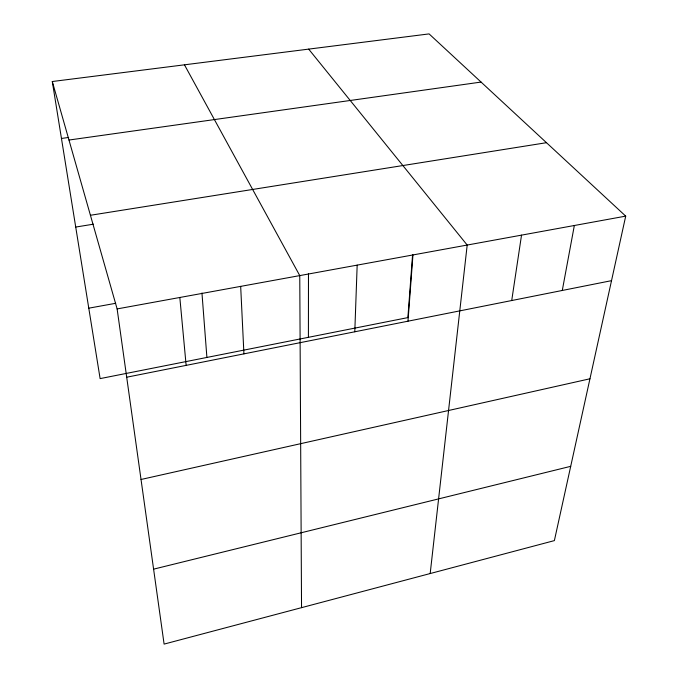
<?xml version="1.0" encoding="UTF-8"?>
<svg xmlns="http://www.w3.org/2000/svg" width="678" height="678" viewBox="0 0 678 678"><rect width="100%" height="100%" fill="white"/><g stroke="black" fill="none" stroke-linecap="round" stroke-linejoin="round"><path stroke-width="1.02" d="M308.414 337.322L308.473 273.59M354.789 331.788L357.17 265.123M412.597 254.606L407.885 317.601L100.115 378.612L52.291 81.521L429.089 33.9L625.709 216.129L554.375 540.612L164.101 644.1L117.124 308.922L52.291 81.521M407.986 321.194L412.953 254.945M430.183 573.546L467.193 245.055L308.676 49.121M511.72 300.532L521.526 235.139M562.282 290.464L574.342 225.503M153.592 569.156L570.707 466.328M141.024 479.482L589.953 378.782M126.693 377.214L611.522 280.658M117.124 308.922L625.709 216.129M88.776 308.176L115.667 303.303M75.716 227.054L93.445 224.189M90.42 215.273L546.468 142.694M68.97 140.041L481.066 82.072M61.461 138.465L68.673 137.456M184.45 64.817L299.761 275.599L301.541 607.658M179.823 297.481L186.145 365.374M201.959 293.015L206.9 357.442M240.673 286.379L243.927 353.865"/></g></svg>
